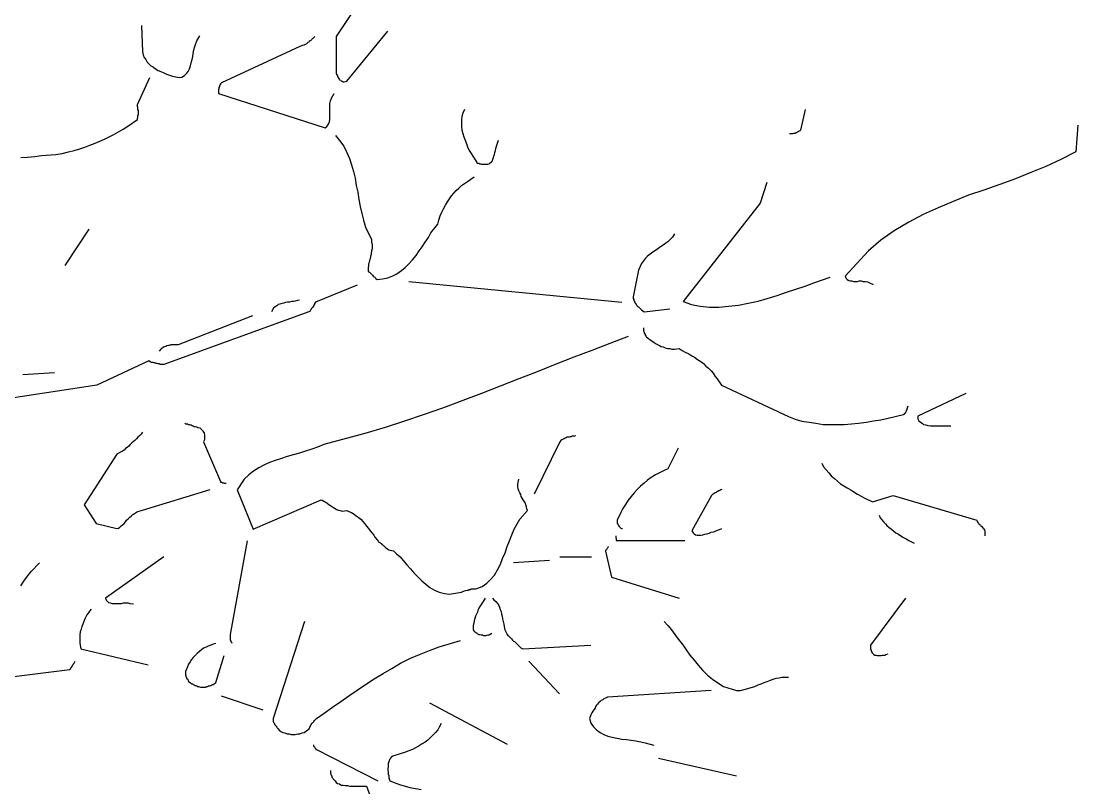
# Model space of a CAD drawing. Header units: metres. Extents: x -3.29 to 3.48, y 0 to 9.4.
# Drawn here: x 1.393 to 3.478, y 5.134 to 6.646 of the extents above; entities that cross this region are included whole.
import ezdxf

# ---------------------------------------------------------------- set-up
doc = ezdxf.new("R2010")
doc.units = ezdxf.units.M
doc.header["$LTSCALE"] = 0.2

msp = doc.modelspace()

# ---------------------------------------------------------------- linework, layer by layer
at = {"flags": 128}
for points in [[(2.0492, 6.6669), (2.0146, 6.616), (2.0146, 6.5448), (2.0146, 6.5428), (2.0156, 6.5417), (2.0167, 6.5397), (2.0177, 6.5377), (2.0177, 6.5367), (2.0187, 6.5346), (2.0197, 6.5336), (2.0207, 6.5316), (2.0217, 6.5306), (2.0238, 6.5295), (2.0248, 6.5285), (2.0268, 6.5275), (2.0289, 6.5265), (2.0309, 6.5265), (2.036, 6.5275), (2.1164, 6.6262)], [(1.6311, 6.6374), (1.6331, 6.5855), (1.6341, 6.5794), (1.6361, 6.5743), (1.6392, 6.5702), (1.6422, 6.5651), (1.6453, 6.5621), (1.6494, 6.558), (1.6545, 6.555), (1.6585, 6.5519), (1.6636, 6.5489), (1.6687, 6.5468), (1.6748, 6.5438), (1.6799, 6.5417), (1.686, 6.5397), (1.6921, 6.5377), (1.7053, 6.5346), (1.7104, 6.5356), (1.7155, 6.5387), (1.7196, 6.5428), (1.7226, 6.5468), (1.7257, 6.5519), (1.7277, 6.558), (1.7287, 6.5641), (1.7308, 6.5702), (1.7318, 6.5763), (1.7328, 6.5824), (1.7338, 6.5896), (1.7358, 6.5957), (1.7379, 6.6018), (1.7399, 6.6069), (1.746, 6.617)], [(1.9729, 6.616), (1.9709, 6.614), (1.9688, 6.6119), (1.9678, 6.6109), (1.9668, 6.6099), (1.9648, 6.6079), (1.9637, 6.6069), (1.9617, 6.6058), (1.9607, 6.6048), (1.9587, 6.6038), (1.9576, 6.6028), (1.9556, 6.6008), (1.9536, 6.5997), (1.9515, 6.5987), (1.9485, 6.5977), (1.9434, 6.5957), (1.7888, 6.5244), (1.7877, 6.5234), (1.7867, 6.5224), (1.7867, 6.5214), (1.7857, 6.5204), (1.7857, 6.5194), (1.7847, 6.5183), (1.7847, 6.5173), (1.7837, 6.5153), (1.7837, 6.5143), (1.7837, 6.5122), (1.7826, 6.5112), (1.7826, 6.5092), (1.7826, 6.5082), (1.7826, 6.5061), (1.7826, 6.5031), (1.9933, 6.4359), (1.9963, 6.438), (1.9983, 6.441), (2.0004, 6.4441), (2.0014, 6.4481), (2.0024, 6.4512), (2.0024, 6.4563), (2.0024, 6.4604), (2.0024, 6.4644), (2.0024, 6.4695), (2.0024, 6.4746), (2.0024, 6.4787), (2.0024, 6.4838), (2.0034, 6.4888), (2.0055, 6.4939), (2.0106, 6.5031)], [(1.393, 6.3769), (1.4062, 6.3779), (1.4204, 6.379), (1.4337, 6.381), (1.4622, 6.383), (1.4744, 6.3851), (1.4866, 6.3881), (1.4978, 6.3912), (1.509, 6.3942), (1.5191, 6.3973), (1.5293, 6.4013), (1.5395, 6.4054), (1.5486, 6.4095), (1.5578, 6.4135), (1.567, 6.4176), (1.5761, 6.4227), (1.5853, 6.4278), (1.5944, 6.4329), (1.6036, 6.439), (1.6229, 6.4522), (1.6229, 6.4532), (1.6229, 6.4542), (1.6239, 6.4563), (1.6239, 6.4583), (1.6239, 6.4604), (1.6249, 6.4614), (1.6249, 6.4634), (1.6249, 6.4654), (1.6249, 6.4675), (1.6249, 6.4695), (1.6239, 6.4715), (1.6239, 6.4736), (1.6239, 6.4756), (1.6229, 6.4776), (1.6229, 6.4817), (1.6473, 6.5346)], [(2.268, 6.4715), (2.2649, 6.4644), (2.2629, 6.4583), (2.2619, 6.4512), (2.2619, 6.4451), (2.2619, 6.438), (2.2629, 6.4308), (2.2649, 6.4247), (2.2669, 6.4176), (2.269, 6.4115), (2.272, 6.4044), (2.2741, 6.3983), (2.2771, 6.3912), (2.2812, 6.3851), (2.2842, 6.38), (2.2914, 6.3688), (2.2914, 6.3678), (2.2924, 6.3667), (2.2934, 6.3667), (2.2934, 6.3657), (2.2944, 6.3657), (2.2964, 6.3657), (2.2975, 6.3647), (2.2985, 6.3647), (2.2995, 6.3647), (2.3015, 6.3637), (2.3025, 6.3637), (2.3046, 6.3637), (2.3056, 6.3637), (2.3076, 6.3637), (2.3117, 6.3637), (2.3137, 6.3637), (2.3168, 6.3647), (2.3188, 6.3667), (2.3209, 6.3688), (2.3229, 6.3708), (2.3239, 6.3739), (2.3249, 6.3769), (2.326, 6.38), (2.327, 6.383), (2.328, 6.3871), (2.329, 6.3912), (2.33, 6.3952), (2.331, 6.3993), (2.3321, 6.4034), (2.3351, 6.4115)], [(2.9395, 6.4715), (2.9303, 6.4308), (2.9293, 6.4298), (2.9283, 6.4288), (2.9272, 6.4288), (2.9262, 6.4278), (2.9252, 6.4278), (2.9242, 6.4268), (2.9232, 6.4258), (2.9211, 6.4258), (2.9201, 6.4247), (2.9181, 6.4247), (2.9171, 6.4247), (2.915, 6.4237), (2.914, 6.4237), (2.912, 6.4237), (2.9089, 6.4237)], [(3.4777, 6.441), (3.4736, 6.3881), (3.4441, 6.3729), (3.4146, 6.3596), (3.3851, 6.3474), (3.3546, 6.3352), (3.324, 6.324), (3.2925, 6.3128), (3.262, 6.3027), (3.2315, 6.2904), (3.2019, 6.2782), (3.1724, 6.265), (3.144, 6.2497), (3.1155, 6.2324), (3.089, 6.2141), (3.0646, 6.1928), (3.0188, 6.1429), (3.0208, 6.1388), (3.0229, 6.1368), (3.0259, 6.1348), (3.029, 6.1338), (3.032, 6.1338), (3.0351, 6.1327), (3.0392, 6.1327), (3.0432, 6.1327), (3.0463, 6.1338), (3.0504, 6.1338), (3.0544, 6.1327), (3.0585, 6.1327), (3.0626, 6.1317), (3.0656, 6.1307), (3.0738, 6.1266)], [(2.0136, 6.4207), (2.0217, 6.4105), (2.0299, 6.3993), (2.036, 6.3871), (2.0411, 6.3749), (2.0451, 6.3627), (2.0492, 6.3495), (2.0523, 6.3362), (2.0543, 6.322), (2.0574, 6.3088), (2.0594, 6.2945), (2.0624, 6.2803), (2.0655, 6.267), (2.0685, 6.2538), (2.0726, 6.2396), (2.0848, 6.2152), (2.0848, 6.2101), (2.0858, 6.206), (2.0858, 6.2019), (2.0858, 6.1968), (2.0848, 6.1928), (2.0838, 6.1887), (2.0838, 6.1856), (2.0828, 6.1816), (2.0818, 6.1775), (2.0808, 6.1745), (2.0797, 6.1704), (2.0787, 6.1673), (2.0787, 6.1633), (2.0777, 6.1602), (2.0777, 6.1541), (2.0777, 6.1531), (2.0787, 6.1521), (2.0808, 6.1511), (2.0818, 6.15), (2.0828, 6.149), (2.0838, 6.148), (2.0848, 6.147), (2.0858, 6.146), (2.0869, 6.145), (2.0879, 6.1429), (2.0899, 6.1419), (2.0909, 6.1409), (2.0919, 6.1399), (2.093, 6.1388), (2.096, 6.1368), (2.1062, 6.1378), (2.1164, 6.1399), (2.1265, 6.1439), (2.1347, 6.148), (2.1438, 6.1541), (2.151, 6.1602), (2.1581, 6.1673), (2.1652, 6.1755), (2.1723, 6.1836), (2.1784, 6.1928), (2.1845, 6.2009), (2.1906, 6.2101), (2.1967, 6.2192), (2.2018, 6.2284), (2.2151, 6.2457), (2.2171, 6.2538), (2.2201, 6.262), (2.2232, 6.2691), (2.2262, 6.2762), (2.2303, 6.2833), (2.2344, 6.2894), (2.2385, 6.2955), (2.2425, 6.3016), (2.2466, 6.3067), (2.2517, 6.3118), (2.2568, 6.3169), (2.2619, 6.322), (2.268, 6.3261), (2.2741, 6.3301), (2.2873, 6.3393)], [(2.8642, 6.3281), (2.8509, 6.2874), (2.6993, 6.0931), (2.7156, 6.087), (2.7329, 6.0839), (2.7512, 6.0819), (2.7695, 6.0819), (2.7889, 6.0839), (2.8082, 6.0859), (2.8275, 6.09), (2.8469, 6.0941), (2.8652, 6.0992), (2.8845, 6.1053), (2.9028, 6.1114), (2.9211, 6.1175), (2.9395, 6.1236), (2.9568, 6.1297), (2.9893, 6.1409)], [(1.5273, 6.2355), (1.4795, 6.1643)], [(2.682, 6.2263), (2.678, 6.2202), (2.6739, 6.2162), (2.6688, 6.2111), (2.6648, 6.208), (2.6597, 6.204), (2.6546, 6.2009), (2.6495, 6.1968), (2.6444, 6.1938), (2.6393, 6.1907), (2.6342, 6.1867), (2.6291, 6.1826), (2.6251, 6.1785), (2.621, 6.1734), (2.6169, 6.1684), (2.6108, 6.1551), (2.6007, 6.1022), (2.6007, 6.0992), (2.6017, 6.0971), (2.6017, 6.0951), (2.6027, 6.0941), (2.6037, 6.092), (2.6047, 6.09), (2.6057, 6.089), (2.6068, 6.087), (2.6078, 6.0859), (2.6088, 6.0839), (2.6108, 6.0829), (2.6129, 6.0809), (2.6149, 6.0788), (2.6169, 6.0768), (2.622, 6.0727), (2.6729, 6.0788)], [(2.1581, 6.1327), (2.5783, 6.092)], [(2.0563, 6.1256), (1.9739, 6.092), (1.9729, 6.09), (1.9719, 6.089), (1.9719, 6.088), (1.9709, 6.0859), (1.9699, 6.0849), (1.9699, 6.0839), (1.9688, 6.0819), (1.9678, 6.0809), (1.9668, 6.0798), (1.9658, 6.0788), (1.9658, 6.0778), (1.9648, 6.0768), (1.9637, 6.0758), (1.9627, 6.0737), (1.9607, 6.0727), (1.6748, 5.9689), (1.6728, 5.9689), (1.6717, 5.9689), (1.6707, 5.9689), (1.6687, 5.9689), (1.6677, 5.9689), (1.6656, 5.97), (1.6636, 5.97), (1.6616, 5.971), (1.6595, 5.971), (1.6575, 5.972), (1.6555, 5.972), (1.6534, 5.973), (1.6504, 5.973), (1.6483, 5.974), (1.6453, 5.9761), (1.5425, 5.9282), (1.3574, 5.8998)], [(1.9424, 6.0961), (1.9383, 6.0951), (1.9342, 6.0941), (1.9312, 6.0931), (1.9271, 6.0931), (1.9231, 6.092), (1.919, 6.092), (1.9149, 6.091), (1.9119, 6.09), (1.9078, 6.089), (1.9037, 6.088), (1.9007, 6.087), (1.8976, 6.0849), (1.8946, 6.0829), (1.8915, 6.0798), (1.8874, 6.0727)], [(1.8498, 6.0646), (1.7033, 6.0076), (1.7013, 6.0076), (1.6982, 6.0076), (1.6962, 6.0076), (1.6941, 6.0076), (1.6911, 6.0076), (1.689, 6.0076), (1.686, 6.0066), (1.684, 6.0066), (1.6809, 6.0056), (1.6789, 6.0045), (1.6758, 6.0035), (1.6738, 6.0025), (1.6707, 6.0005), (1.6687, 5.9995), (1.6656, 5.9954)], [(2.5905, 6.0239), (2.5549, 6.0107), (2.5193, 5.9964), (2.4837, 5.9832), (2.447, 5.9689), (2.4114, 5.9547), (2.3748, 5.9404), (2.3382, 5.9262), (2.3015, 5.912), (2.2649, 5.8977), (2.2262, 5.8835), (2.1886, 5.8702), (2.1499, 5.857), (2.1113, 5.8448), (2.0716, 5.8326), (1.9902, 5.8112), (1.978, 5.8061), (1.9668, 5.8021), (1.9546, 5.798), (1.9424, 5.7939), (1.9302, 5.7909), (1.918, 5.7878), (1.9068, 5.7838), (1.8946, 5.7797), (1.8834, 5.7756), (1.8722, 5.7705), (1.862, 5.7655), (1.8518, 5.7583), (1.8427, 5.7512), (1.8335, 5.7431), (1.8193, 5.7217), (1.8508, 5.6444), (1.9851, 5.7024), (1.9871, 5.7014), (1.9902, 5.6993), (1.9933, 5.6983), (1.9963, 5.6963), (1.9983, 5.6942), (2.0014, 5.6922), (2.0044, 5.6902), (2.0075, 5.6881), (2.0095, 5.6871), (2.0126, 5.6851), (2.0156, 5.683), (2.0197, 5.682), (2.0228, 5.681), (2.0268, 5.68), (2.036, 5.681), (2.0401, 5.679), (2.0451, 5.6769), (2.0502, 5.6739), (2.0543, 5.6708), (2.0584, 5.6678), (2.0635, 5.6637), (2.0675, 5.6596), (2.0716, 5.6546), (2.0746, 5.6505), (2.0787, 5.6454), (2.0818, 5.6413), (2.0858, 5.6362), (2.0889, 5.6322), (2.0919, 5.6281), (2.098, 5.62), (2.0991, 5.6189), (2.1011, 5.6179), (2.1021, 5.6169), (2.1042, 5.6159), (2.1052, 5.6139), (2.1072, 5.6128), (2.1082, 5.6118), (2.1092, 5.6108), (2.1113, 5.6088), (2.1123, 5.6078), (2.1143, 5.6067), (2.1164, 5.6047), (2.1184, 5.6037), (2.1214, 5.6027), (2.1276, 5.6016), (2.1337, 5.5955), (2.1408, 5.5894), (2.1469, 5.5823), (2.154, 5.5742), (2.1611, 5.566), (2.1683, 5.5579), (2.1754, 5.5508), (2.1835, 5.5426), (2.1917, 5.5355), (2.1998, 5.5294), (2.2089, 5.5243), (2.2181, 5.5203), (2.2283, 5.5172), (2.2385, 5.5162), (2.2619, 5.5203), (2.2649, 5.5213), (2.2669, 5.5223), (2.27, 5.5233), (2.273, 5.5243), (2.2751, 5.5243), (2.2771, 5.5253), (2.2791, 5.5253), (2.2812, 5.5264), (2.2822, 5.5264), (2.2842, 5.5264), (2.2853, 5.5264), (2.2873, 5.5264), (2.2883, 5.5264), (2.2893, 5.5264), (2.2924, 5.5274), (2.3025, 5.5314), (2.3117, 5.5376), (2.3198, 5.5457), (2.327, 5.5538), (2.3331, 5.564), (2.3392, 5.5752), (2.3432, 5.5864), (2.3483, 5.5976), (2.3524, 5.6098), (2.3565, 5.621), (2.3616, 5.6332), (2.3656, 5.6444), (2.3717, 5.6546), (2.3768, 5.6637), (2.3921, 5.681), (2.3911, 5.6841), (2.39, 5.6881), (2.389, 5.6922), (2.388, 5.6953), (2.386, 5.6983), (2.3839, 5.7024), (2.3819, 5.7054), (2.3799, 5.7085), (2.3789, 5.7125), (2.3768, 5.7156), (2.3748, 5.7197), (2.3738, 5.7237), (2.3728, 5.7278), (2.3728, 5.7329), (2.3748, 5.7431)], [(2.621, 6.0412), (2.621, 6.0391), (2.621, 6.0381), (2.621, 6.0371), (2.621, 6.0361), (2.621, 6.0351), (2.622, 6.033), (2.622, 6.032), (2.622, 6.031), (2.623, 6.03), (2.6241, 6.0279), (2.6241, 6.0269), (2.6251, 6.0259), (2.6261, 6.0239), (2.6271, 6.0229), (2.6302, 6.0208), (2.6322, 6.0188), (2.6352, 6.0168), (2.6383, 6.0147), (2.6414, 6.0127), (2.6444, 6.0107), (2.6485, 6.0086), (2.6525, 6.0066), (2.6556, 6.0045), (2.6597, 6.0035), (2.6637, 6.0015), (2.6688, 6.0005), (2.6729, 6.0005), (2.677, 5.9995), (2.682, 5.9995), (2.6912, 6.0005), (2.6973, 5.9964), (2.7034, 5.9934), (2.7105, 5.9903), (2.7166, 5.9862), (2.7217, 5.9832), (2.7278, 5.9791), (2.7339, 5.975), (2.739, 5.971), (2.7441, 5.9659), (2.7492, 5.9618), (2.7543, 5.9567), (2.7584, 5.9516), (2.7624, 5.9455), (2.7665, 5.9404), (2.7746, 5.9282), (2.9069, 5.8662), (2.9201, 5.8611), (2.9333, 5.857), (2.9476, 5.855), (2.9608, 5.853), (2.9751, 5.8509), (2.9893, 5.8509), (3.0025, 5.8509), (3.0168, 5.8509), (3.031, 5.8519), (3.0453, 5.853), (3.0605, 5.855), (3.0748, 5.858), (3.089, 5.8601), (3.1033, 5.8631), (3.1338, 5.8702), (3.1348, 5.8713), (3.1358, 5.8713), (3.1358, 5.8723), (3.1368, 5.8733), (3.1379, 5.8733), (3.1379, 5.8743), (3.1389, 5.8753), (3.1389, 5.8764), (3.1399, 5.8774), (3.1399, 5.8784), (3.1409, 5.8804), (3.1409, 5.8814), (3.1419, 5.8835), (3.1429, 5.8875)], [(1.4591, 5.9527), (1.397, 5.9486)], [(3.2569, 5.912), (3.1623, 5.8672), (3.1623, 5.8621), (3.1643, 5.858), (3.1674, 5.855), (3.1704, 5.853), (3.1735, 5.8509), (3.1775, 5.8499), (3.1816, 5.8489), (3.1867, 5.8479), (3.1918, 5.8479), (3.1969, 5.8479), (3.2019, 5.8479), (3.207, 5.8479), (3.2121, 5.8479), (3.2172, 5.8479), (3.2274, 5.8479)], [(1.7165, 5.853), (1.7175, 5.8519), (1.7186, 5.8519), (1.7196, 5.8519), (1.7216, 5.8519), (1.7226, 5.8509), (1.7247, 5.8509), (1.7267, 5.8499), (1.7287, 5.8499), (1.7308, 5.8489), (1.7328, 5.8479), (1.7348, 5.8468), (1.7369, 5.8468), (1.7399, 5.8458), (1.742, 5.8448), (1.746, 5.8438), (1.747, 5.8428), (1.7481, 5.8418), (1.7491, 5.8407), (1.7511, 5.8387), (1.7521, 5.8377), (1.7531, 5.8357), (1.7542, 5.8346), (1.7542, 5.8326), (1.7552, 5.8306), (1.7552, 5.8285), (1.7552, 5.8265), (1.7552, 5.8245), (1.7552, 5.8214), (1.7542, 5.8194), (1.7531, 5.8163), (1.7867, 5.738), (1.7867, 5.737), (1.7877, 5.737), (1.7888, 5.737), (1.7898, 5.737), (1.7908, 5.7359), (1.7918, 5.7359), (1.7928, 5.7359), (1.7938, 5.7349), (1.7949, 5.7349), (1.7959, 5.7349), (1.7969, 5.7349), (1.7979, 5.7349)], [(1.6331, 5.8357), (1.63, 5.8316), (1.627, 5.8285), (1.6239, 5.8255), (1.6209, 5.8224), (1.6178, 5.8194), (1.6148, 5.8173), (1.6117, 5.8143), (1.6087, 5.8112), (1.6056, 5.8082), (1.6026, 5.8051), (1.5995, 5.8031), (1.5965, 5.8), (1.5934, 5.798), (1.5893, 5.796), (1.5822, 5.7919), (1.5181, 5.6922), (1.5415, 5.6556), (1.5822, 5.6454), (1.5853, 5.6464), (1.5883, 5.6484), (1.5904, 5.6505), (1.5934, 5.6525), (1.5965, 5.6556), (1.5995, 5.6586), (1.6015, 5.6617), (1.6046, 5.6647), (1.6077, 5.6678), (1.6107, 5.6698), (1.6138, 5.6729), (1.6168, 5.6749), (1.6209, 5.678), (1.6239, 5.679), (1.6331, 5.682), (1.7664, 5.7227)], [(2.4867, 5.8285), (2.4847, 5.8275), (2.4826, 5.8275), (2.4806, 5.8275), (2.4786, 5.8265), (2.4765, 5.8265), (2.4745, 5.8255), (2.4725, 5.8255), (2.4704, 5.8255), (2.4684, 5.8245), (2.4664, 5.8234), (2.4643, 5.8224), (2.4623, 5.8214), (2.4602, 5.8204), (2.4582, 5.8194), (2.4562, 5.8163), (2.4053, 5.7136)], [(2.6892, 5.8041), (2.6688, 5.7634), (2.6607, 5.7593), (2.6525, 5.7553), (2.6444, 5.7512), (2.6363, 5.7461), (2.6291, 5.741), (2.622, 5.7349), (2.6149, 5.7288), (2.6088, 5.7227), (2.6027, 5.7156), (2.5966, 5.7085), (2.5905, 5.7014), (2.5854, 5.6932), (2.5803, 5.6851), (2.5762, 5.6769), (2.5691, 5.6617), (2.5691, 5.6596), (2.5691, 5.6586), (2.5691, 5.6576), (2.5691, 5.6556), (2.5701, 5.6546), (2.5701, 5.6535), (2.5711, 5.6525), (2.5722, 5.6515), (2.5722, 5.6505), (2.5732, 5.6495), (2.5742, 5.6484), (2.5752, 5.6474), (2.5762, 5.6464), (2.5773, 5.6454), (2.5793, 5.6454)], [(2.973, 5.7746), (2.9761, 5.7675), (2.9812, 5.7614), (2.9863, 5.7553), (2.9913, 5.7492), (2.9974, 5.7441), (3.0036, 5.739), (3.0097, 5.7339), (3.0158, 5.7298), (3.0229, 5.7258), (3.03, 5.7217), (3.0361, 5.7176), (3.0432, 5.7136), (3.0504, 5.7095), (3.0575, 5.7054), (3.0727, 5.6983), (3.1134, 5.7105), (3.2783, 5.6617), (3.2793, 5.6596), (3.2803, 5.6576), (3.2823, 5.6556), (3.2833, 5.6535), (3.2854, 5.6525), (3.2864, 5.6505), (3.2884, 5.6495), (3.2894, 5.6474), (3.2915, 5.6464), (3.2925, 5.6444), (3.2935, 5.6423), (3.2945, 5.6403), (3.2945, 5.6383), (3.2945, 5.6362), (3.2945, 5.6312)], [(2.7756, 5.7227), (2.7736, 5.7217), (2.7726, 5.7217), (2.7716, 5.7207), (2.7706, 5.7207), (2.7695, 5.7197), (2.7675, 5.7187), (2.7665, 5.7187), (2.7655, 5.7176), (2.7645, 5.7166), (2.7624, 5.7156), (2.7614, 5.7156), (2.7604, 5.7146), (2.7584, 5.7136), (2.7573, 5.7125), (2.7553, 5.7105), (2.7166, 5.6413), (2.7187, 5.6373), (2.7207, 5.6352), (2.7238, 5.6332), (2.7268, 5.6322), (2.7309, 5.6322), (2.7339, 5.6322), (2.738, 5.6332), (2.7421, 5.6342), (2.7461, 5.6352), (2.7502, 5.6362), (2.7543, 5.6383), (2.7594, 5.6393), (2.7634, 5.6413), (2.7675, 5.6423), (2.7756, 5.6454)], [(3.086, 5.6718), (3.088, 5.6668), (3.0911, 5.6627), (3.0941, 5.6586), (3.0982, 5.6546), (3.1012, 5.6515), (3.1053, 5.6474), (3.1104, 5.6444), (3.1145, 5.6403), (3.1185, 5.6373), (3.1236, 5.6342), (3.1287, 5.6312), (3.1338, 5.6281), (3.1389, 5.625), (3.144, 5.622), (3.1551, 5.6169)], [(2.5661, 5.6312), (2.5661, 5.6301), (2.5661, 5.6291), (2.5661, 5.6281), (2.5661, 5.6271), (2.5671, 5.6261), (2.5671, 5.625), (2.5671, 5.624), (2.5671, 5.623), (2.5671, 5.622), (2.5681, 5.622), (2.7024, 5.622)], [(1.8396, 5.621), (1.806, 5.4368), (1.806, 5.4358), (1.806, 5.4348), (1.806, 5.4338), (1.806, 5.4317), (1.806, 5.4307), (1.806, 5.4297), (1.806, 5.4277), (1.806, 5.4267), (1.806, 5.4256), (1.8071, 5.4236), (1.8071, 5.4226), (1.8081, 5.4216), (1.8091, 5.4195)], [(2.5518, 5.6098), (2.5508, 5.6088), (2.5508, 5.6078), (2.5498, 5.6067), (2.5488, 5.6057), (2.5488, 5.6047), (2.5477, 5.6037), (2.5467, 5.6027), (2.5457, 5.6016), (2.5457, 5.6006), (2.5579, 5.5498), (2.6912, 5.508)], [(1.6748, 5.5894), (1.5598, 5.508), (1.5609, 5.504), (1.5639, 5.5019), (1.5659, 5.4999), (1.569, 5.4989), (1.5731, 5.4979), (1.5761, 5.4979), (1.5802, 5.4979), (1.5843, 5.4979), (1.5873, 5.4979), (1.5914, 5.4979), (1.5954, 5.4989), (1.5995, 5.4989), (1.6036, 5.4989), (1.6077, 5.4979), (1.6148, 5.4969)], [(2.4562, 5.5894), (2.5182, 5.5894)], [(1.393, 5.5325), (1.3991, 5.5416), (1.4062, 5.5518), (1.4133, 5.561), (1.4296, 5.5782)], [(2.4358, 5.5823), (2.3646, 5.5782)], [(2.3087, 5.508), (2.3066, 5.505), (2.3046, 5.5019), (2.3025, 5.4989), (2.3005, 5.4958), (2.2985, 5.4918), (2.2964, 5.4887), (2.2944, 5.4846), (2.2934, 5.4806), (2.2914, 5.4765), (2.2893, 5.4724), (2.2883, 5.4684), (2.2873, 5.4633), (2.2863, 5.4592), (2.2853, 5.4541), (2.2853, 5.446), (2.2863, 5.4439), (2.2883, 5.4419), (2.2893, 5.4409), (2.2914, 5.4399), (2.2934, 5.4378), (2.2964, 5.4368), (2.2985, 5.4368), (2.3005, 5.4358), (2.3036, 5.4358), (2.3056, 5.4348), (2.3087, 5.4348), (2.3107, 5.4348), (2.3137, 5.4358), (2.3168, 5.4358), (2.3219, 5.4389)], [(2.3229, 5.508), (2.326, 5.505), (2.33, 5.5019), (2.3331, 5.4979), (2.3351, 5.4948), (2.3371, 5.4907), (2.3382, 5.4857), (2.3402, 5.4816), (2.3412, 5.4765), (2.3422, 5.4724), (2.3432, 5.4673), (2.3443, 5.4623), (2.3453, 5.4572), (2.3463, 5.4521), (2.3473, 5.446), (2.3524, 5.4368), (2.3534, 5.4348), (2.3544, 5.4338), (2.3565, 5.4317), (2.3585, 5.4297), (2.3605, 5.4277), (2.3626, 5.4256), (2.3646, 5.4236), (2.3666, 5.4226), (2.3687, 5.4205), (2.3707, 5.4185), (2.3728, 5.4165), (2.3748, 5.4144), (2.3768, 5.4124), (2.3789, 5.4104), (2.3829, 5.4083), (2.5172, 5.4155)], [(3.1379, 5.508), (3.0687, 5.4155), (3.0687, 5.4144), (3.0687, 5.4134), (3.0687, 5.4124), (3.0687, 5.4114), (3.0687, 5.4104), (3.0687, 5.4094), (3.0687, 5.4073), (3.0697, 5.4063), (3.0697, 5.4053), (3.0707, 5.4033), (3.0707, 5.4022), (3.0717, 5.4002), (3.0738, 5.3982), (3.0748, 5.3971), (3.0758, 5.3971), (3.0768, 5.3961), (3.0788, 5.3961), (3.0799, 5.3961), (3.0819, 5.3951), (3.0839, 5.3951), (3.086, 5.3951), (3.088, 5.3951), (3.09, 5.3951), (3.0921, 5.3961), (3.0941, 5.3961), (3.0972, 5.3961), (3.0992, 5.3971), (3.1033, 5.3982)], [(1.5313, 5.4867), (1.5283, 5.4826), (1.5263, 5.4796), (1.5232, 5.4755), (1.5212, 5.4714), (1.5191, 5.4673), (1.5171, 5.4623), (1.5151, 5.4572), (1.513, 5.4521), (1.512, 5.447), (1.51, 5.4419), (1.509, 5.4358), (1.509, 5.4307), (1.509, 5.4246), (1.509, 5.4195), (1.511, 5.4083), (1.6443, 5.3768)], [(1.9526, 5.4623), (1.8905, 5.271), (1.8905, 5.269), (1.8905, 5.2679), (1.8905, 5.2669), (1.8905, 5.2649), (1.8915, 5.2639), (1.8915, 5.2628), (1.8925, 5.2618), (1.8935, 5.2608), (1.8935, 5.2588), (1.8946, 5.2578), (1.8956, 5.2567), (1.8966, 5.2557), (1.8976, 5.2537), (1.8986, 5.2527), (1.9007, 5.2506), (1.9027, 5.2476), (1.9058, 5.2456), (1.9098, 5.2435), (1.9139, 5.2425), (1.918, 5.2405), (1.922, 5.2405), (1.9261, 5.2394), (1.9302, 5.2394), (1.9342, 5.2394), (1.9393, 5.2405), (1.9434, 5.2405), (1.9475, 5.2425), (1.9515, 5.2435), (1.9546, 5.2456), (1.9617, 5.2506), (1.9617, 5.2517), (1.9627, 5.2527), (1.9627, 5.2537), (1.9637, 5.2557), (1.9648, 5.2567), (1.9648, 5.2578), (1.9658, 5.2588), (1.9668, 5.2608), (1.9678, 5.2618), (1.9688, 5.2628), (1.9699, 5.2639), (1.9709, 5.2649), (1.9719, 5.2669), (1.9729, 5.2679), (1.976, 5.271), (1.9912, 5.2812), (2.0075, 5.2934), (2.0238, 5.3046), (2.0401, 5.3158), (2.0563, 5.3269), (2.0726, 5.3381), (2.0899, 5.3493), (2.1072, 5.3595), (2.1245, 5.3697), (2.1418, 5.3799), (2.1601, 5.389), (2.1794, 5.3971), (2.1988, 5.4053), (2.2181, 5.4124), (2.2598, 5.4246)], [(2.6617, 5.4623), (2.6688, 5.4541), (2.6759, 5.446), (2.6831, 5.4368), (2.6902, 5.4267), (2.6983, 5.4165), (2.7054, 5.4063), (2.7126, 5.3961), (2.7207, 5.386), (2.7288, 5.3758), (2.738, 5.3656), (2.7472, 5.3564), (2.7573, 5.3483), (2.7675, 5.3412), (2.7787, 5.3341), (2.8041, 5.3259), (2.8123, 5.3259), (2.8194, 5.328), (2.8265, 5.33), (2.8336, 5.332), (2.8408, 5.3341), (2.8469, 5.3371), (2.853, 5.3392), (2.8591, 5.3422), (2.8652, 5.3442), (2.8713, 5.3463), (2.8764, 5.3483), (2.8825, 5.3503), (2.8886, 5.3514), (2.8937, 5.3524), (2.9069, 5.3524)], [(1.7776, 5.4185), (1.7725, 5.4175), (1.7674, 5.4155), (1.7623, 5.4134), (1.7582, 5.4114), (1.7531, 5.4094), (1.7491, 5.4063), (1.745, 5.4033), (1.7409, 5.3992), (1.7369, 5.3951), (1.7328, 5.391), (1.7297, 5.387), (1.7267, 5.3829), (1.7236, 5.3778), (1.7216, 5.3727), (1.7175, 5.3636), (1.7175, 5.3615), (1.7175, 5.3605), (1.7175, 5.3595), (1.7175, 5.3575), (1.7175, 5.3564), (1.7186, 5.3554), (1.7186, 5.3534), (1.7196, 5.3524), (1.7196, 5.3514), (1.7206, 5.3493), (1.7216, 5.3483), (1.7226, 5.3473), (1.7226, 5.3453), (1.7236, 5.3442), (1.7267, 5.3422), (1.7267, 5.3412), (1.7277, 5.3412), (1.7287, 5.3402), (1.7297, 5.3392), (1.7318, 5.3392), (1.7328, 5.3381), (1.7338, 5.3371), (1.7348, 5.3371), (1.7369, 5.3361), (1.7379, 5.3361), (1.7399, 5.3351), (1.7409, 5.3341), (1.743, 5.3341), (1.747, 5.333), (1.7491, 5.333), (1.7511, 5.333), (1.7531, 5.333), (1.7552, 5.333), (1.7572, 5.333), (1.7592, 5.3341), (1.7613, 5.3341), (1.7633, 5.3351), (1.7654, 5.3351), (1.7674, 5.3361), (1.7694, 5.3371), (1.7715, 5.3381), (1.7725, 5.3381), (1.7745, 5.3392), (1.7776, 5.3422), (1.7938, 5.3951)], [(1.3258, 5.3473), (1.4896, 5.3676), (1.4906, 5.3687), (1.4906, 5.3697), (1.4917, 5.3697), (1.4917, 5.3707), (1.4927, 5.3717), (1.4937, 5.3727), (1.4937, 5.3737), (1.4947, 5.3748), (1.4947, 5.3758), (1.4957, 5.3768), (1.4968, 5.3778), (1.4968, 5.3788), (1.4978, 5.3799), (1.4998, 5.3839)], [(2.3951, 5.3839), (2.4552, 5.3198)], [(1.7877, 5.3158), (1.8701, 5.2883)], [(2.7543, 5.3259), (2.5498, 5.3127), (2.5457, 5.3107), (2.5427, 5.3096), (2.5406, 5.3076), (2.5376, 5.3066), (2.5355, 5.3046), (2.5325, 5.3015), (2.5305, 5.2995), (2.5284, 5.2974), (2.5264, 5.2944), (2.5254, 5.2913), (2.5233, 5.2883), (2.5213, 5.2852), (2.5193, 5.2822), (2.5172, 5.2781), (2.5142, 5.271), (2.5172, 5.2618), (2.5223, 5.2547), (2.5284, 5.2486), (2.5355, 5.2435), (2.5427, 5.2394), (2.5508, 5.2364), (2.5589, 5.2344), (2.5681, 5.2323), (2.5783, 5.2303), (2.5874, 5.2293), (2.5966, 5.2283), (2.6057, 5.2272), (2.6159, 5.2252), (2.6241, 5.2232), (2.6414, 5.2181)], [(2.1988, 5.3015), (2.3524, 5.2201)], [(2.2222, 5.2608), (2.2181, 5.2537), (2.2151, 5.2486), (2.211, 5.2435), (2.2059, 5.2384), (2.2008, 5.2333), (2.1957, 5.2283), (2.1906, 5.2242), (2.1845, 5.2211), (2.1784, 5.2171), (2.1713, 5.213), (2.1652, 5.2099), (2.1581, 5.2069), (2.1499, 5.2038), (2.1428, 5.2018), (2.1265, 5.1967), (2.1235, 5.1947), (2.1225, 5.1926), (2.1204, 5.1906), (2.1194, 5.1876), (2.1184, 5.1855), (2.1174, 5.1825), (2.1174, 5.1794), (2.1174, 5.1753), (2.1164, 5.1723), (2.1164, 5.1682), (2.1174, 5.1652), (2.1174, 5.1611), (2.1184, 5.1581), (2.1184, 5.154), (2.1204, 5.1479), (2.1398, 5.1408), (2.1601, 5.1347), (2.1825, 5.1306)], [(1.9699, 5.2191), (1.9699, 5.2181), (1.9699, 5.2171), (1.9709, 5.216), (1.9719, 5.215), (1.9729, 5.214), (1.9729, 5.213), (1.9739, 5.212), (1.9749, 5.211), (1.9749, 5.2099), (1.976, 5.2099), (2.097, 5.1479)], [(2.6505, 5.1926), (2.8041, 5.1581)], [(2.0034, 5.1682), (2.0034, 5.1662), (2.0034, 5.1652), (2.0034, 5.1642), (2.0034, 5.1631), (2.0044, 5.1621), (2.0044, 5.1601), (2.0055, 5.1591), (2.0055, 5.1581), (2.0065, 5.157), (2.0065, 5.155), (2.0075, 5.154), (2.0085, 5.153), (2.0095, 5.1509), (2.0106, 5.1499), (2.0126, 5.1479), (2.0146, 5.1448), (2.0177, 5.1428), (2.0217, 5.1418), (2.0248, 5.1397), (2.0289, 5.1397), (2.0329, 5.1387), (2.037, 5.1387), (2.0411, 5.1377), (2.0451, 5.1377), (2.0502, 5.1377), (2.0543, 5.1377), (2.0584, 5.1377), (2.0624, 5.1377), (2.0665, 5.1377), (2.0746, 5.1377), (2.1367, 4.9719)]]:
    msp.add_lwpolyline(points, dxfattribs=at)

doc.saveas('drawing.dxf')
